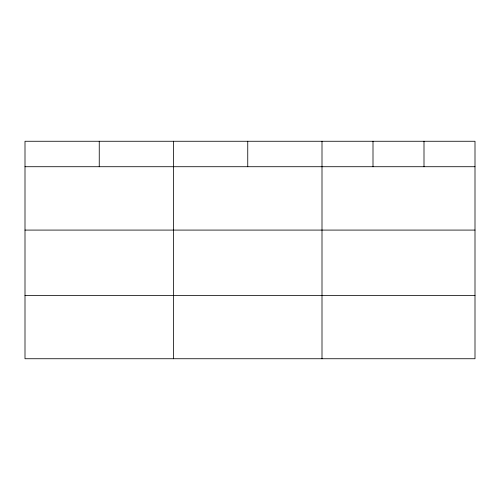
<?xml version="1.0" encoding="UTF-8"?>
<svg xmlns="http://www.w3.org/2000/svg" width="500" height="500" viewBox="0 0 500 500"><rect width="100%" height="100%" fill="white"/><g stroke="black" fill="none" stroke-linecap="round" stroke-linejoin="round"><path stroke-width="0.75" d="M475 230.087L475 141.263L25 141.263L25 358.738L475 358.738L475 230.087L25 230.087M25 166.719L475 166.719M25 295.375L475 295.375M424 141.263L424 166.719M373 141.263L373 166.719M322 141.263L322 358.738M247.75 141.263L247.75 166.719M173.5 141.263L173.5 358.738M99.25 141.263L99.25 166.719"/></g></svg>
